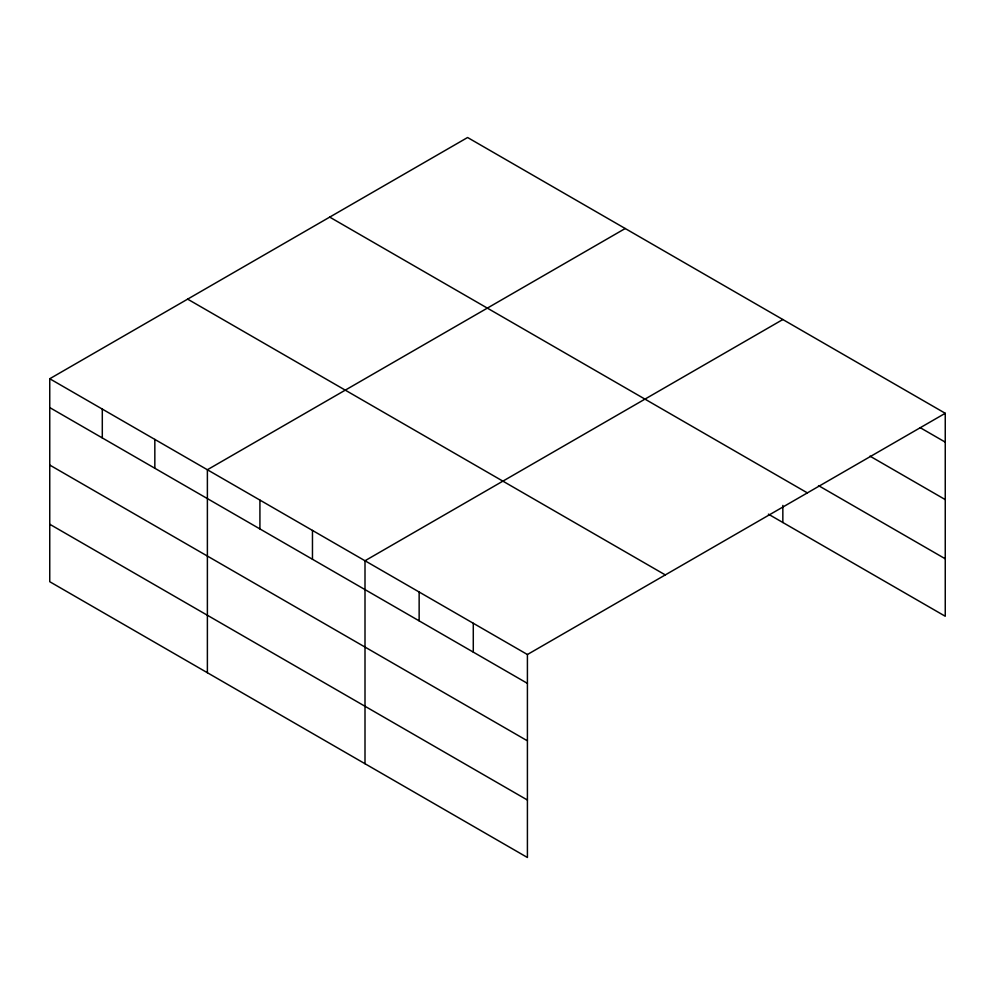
<?xml version="1.0" encoding="UTF-8"?>
<svg xmlns="http://www.w3.org/2000/svg" width="995" height="995" viewBox="0 0 995 995"><rect width="100%" height="100%" fill="white"/><g stroke="black" fill="none" stroke-linecap="round" stroke-linejoin="round"><path stroke-width="1.49" d="M527.412 740.827L527.412 654.523L49.75 378.747L49.75 581.714L527.412 857.491L527.412 740.827L49.75 465.051M768.389 514.154L945.25 616.253L945.25 413.286L467.588 137.509L49.75 378.747M625.221 228.514L207.383 469.752L207.383 672.719M782.841 319.519L365.003 560.757L365.003 763.725M527.412 654.523L945.25 413.286M920.164 427.651L945.25 442.128M869.991 456.145L945.25 499.589M818.499 485.61L945.25 558.792M329.706 217.109L807.368 492.886M187.632 299.134L665.294 574.911M49.75 407.589L527.412 683.366M49.75 524.253L527.412 800.03M782.841 505.41L782.841 522.499M473.284 623.268L473.284 652.111M419.144 592.013L419.144 620.855M312.467 530.422L312.467 559.265M259.919 500.087L259.919 528.93M154.834 439.417L154.834 468.259M102.298 409.082L102.298 437.924"/></g></svg>
